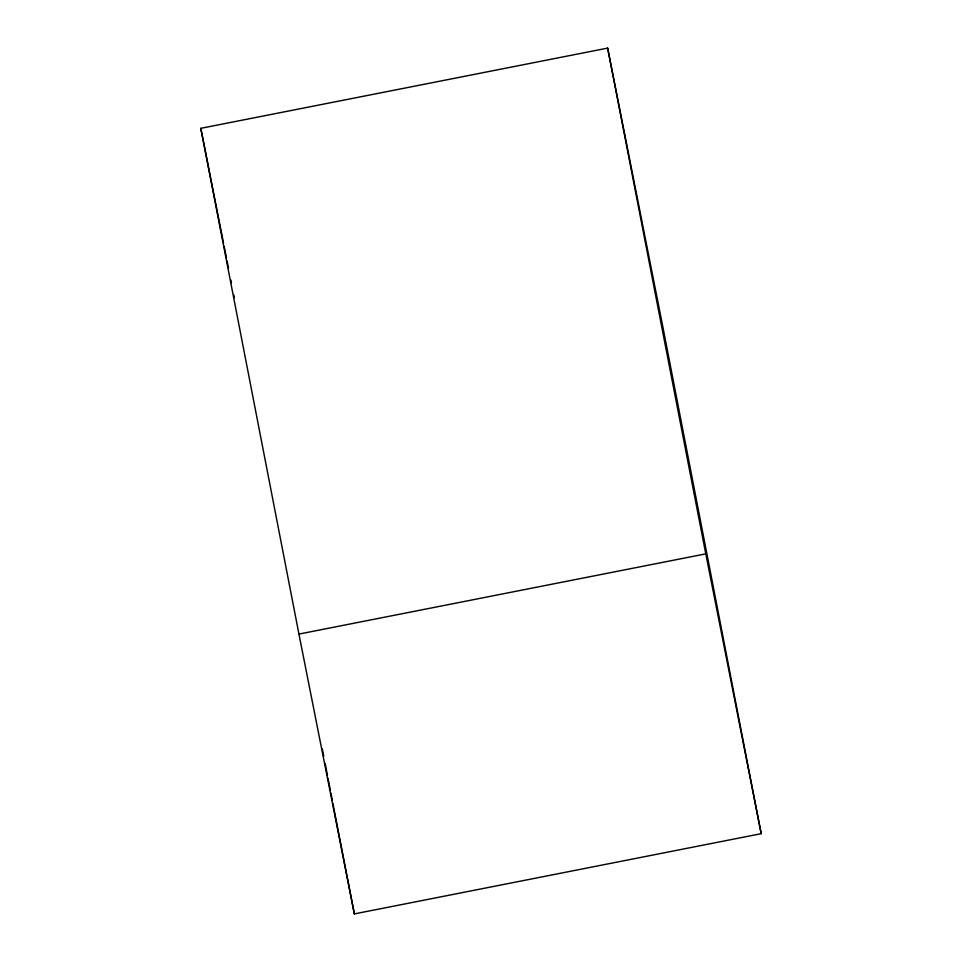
<?xml version="1.0" encoding="UTF-8"?>
<svg xmlns="http://www.w3.org/2000/svg" width="962" height="962" viewBox="0 0 962 962"><rect width="100%" height="100%" fill="white"/><g stroke="black" fill="none" stroke-linecap="round" stroke-linejoin="round"><path stroke-width="1.44" d="M200.805 128.319L607.647 48.1L663.058 327.922L761.195 833.681L354.353 913.9L298.941 634.078L200.805 128.319L223.557 243.194M298.941 634.078L705.783 553.859L607.647 48.1M705.783 553.859L761.195 833.681M224.134 246.14L226.467 257.924M227.056 260.87L228.511 268.23M230.844 280.014L231.433 282.96M233.766 294.745L234.343 297.679M322.306 748.749L323.737 756.132M325.168 763.503L327.453 775.3M328.03 778.246L330.315 790.042M330.892 792.989L332.323 800.36M332.888 803.306L354.353 913.9"/></g></svg>
